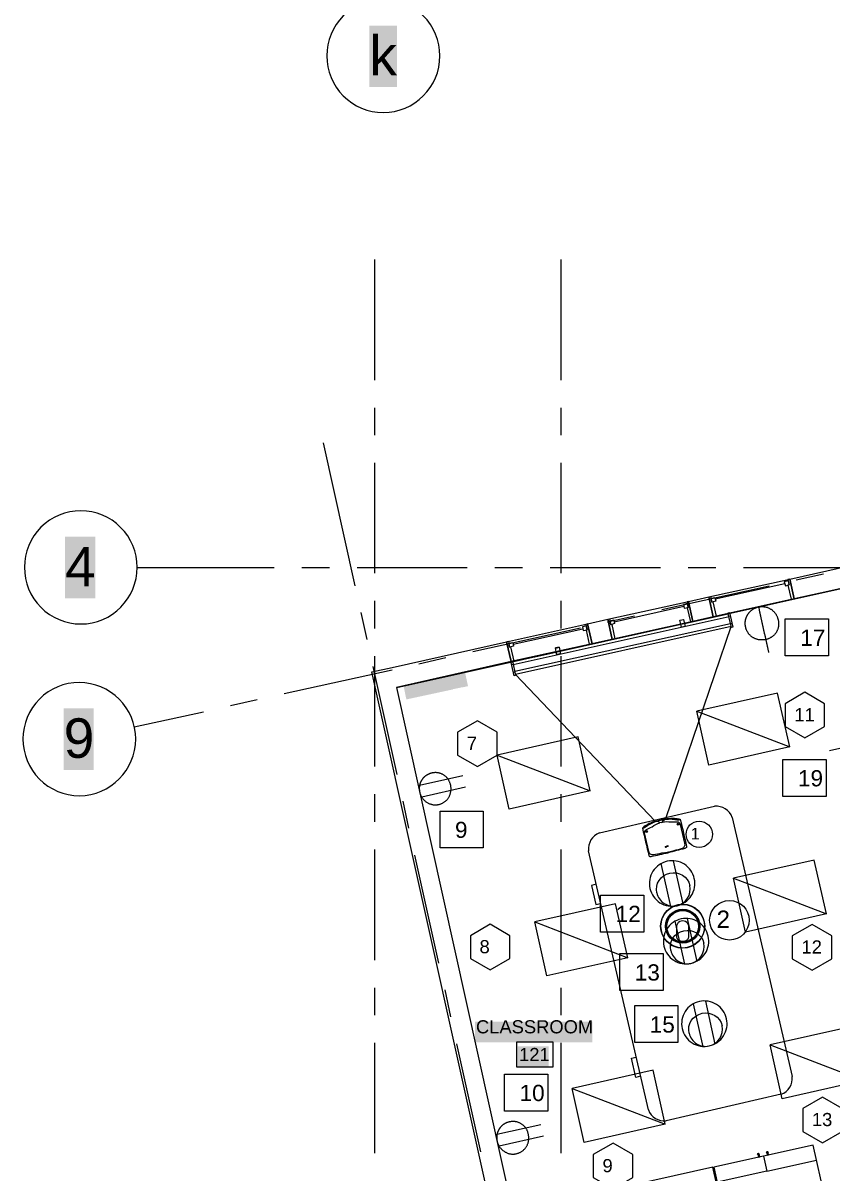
# Model space of a CAD drawing. Header units: inches. Extents: x 0.9 to 36.3, y 0.7 to 23.3.
# Drawn here: x 13.55 to 17.21, y 9.7 to 14.9 of the extents above; entities that cross this region are included whole.
import ezdxf

# ---------------------------------------------------------------- set-up
doc = ezdxf.new("R2010")
doc.units = ezdxf.units.IN
doc.layers.get('0').update_dxf_attribs({"color": 1})
for name, color, linetype, lineweight, true_color in [('Blocks', 7, 'Continuous', 5, 0x9a9c7f), ('Boarder for name', 7, 'Continuous', 5, 0x777777), ('Lights', 7, 'Continuous', 15, 0xff0a0a), ('Numbering Lights', 1, 'Continuous', 15, 0xff0000), ('Numbering Projectors', 7, 'Continuous', 0, 0x9a9c7f), ('PDF_Geometry', 7, 'Continuous', 9, 0x777777), ('SOLAR PANEL', 7, 'Continuous', 15, 0x2c31a6)]:
    doc.layers.add(name, color=color, linetype=linetype, lineweight=lineweight, true_color=true_color)
for name, color, linetype, lineweight in [('CCTV', 38, 'Continuous', 0), ('Numbering CCTV', 38, 'Continuous', 0), ('Numbering receptecles', 170, 'Continuous', 15), ('Receptacles', 170, 'Continuous', 15)]:
    doc.layers.add(name, color=color, linetype=linetype, lineweight=lineweight)
doc.layers.add('PDF_Solid Fills', color=7, linetype='Continuous', true_color=0xffffff)
doc.layers.add('PDF_Text', color=7, linetype='Continuous')
doc.styles.add('PDF Arial', font='arial.ttf')
doc.styles.get("Standard").update_dxf_attribs({"font": 'arial.ttf'})

# ---------------------------------------------------------------- blocks, each defined once
blk = doc.blocks.new('Desk - 30 x 60 in.')
at = {"linetype": 'Continuous'}
for p, q in [((-26.999995, 0), (26.999995, 0)), ((-29.999995, -27), (-29.999995, -3)), ((29.999995, -3), (29.999995, -27)), ((26.999995, -30), (-26.999995, -30)), ((-20.000005, -30), (-20.000005, -31)), ((-16.000005, -31), (-16.000005, -30)), ((15.999995, -31), (15.999995, -30)), ((19.999995, -30), (19.999995, -31)), ((-20.000005, -31), (-16.000005, -31)), ((19.999995, -31), (15.999995, -31))]:
    blk.add_line(p, q, dxfattribs=at)
for centre, start, end in [((-26.499995, -3.5), 98.1301, 171.8699), ((26.499995, -3.5), 8.130102, 81.8699), ((-26.499995, -26.5), 188.1301, 261.8699), ((26.499995, -26.5), 278.1301, 351.8699)]:
    blk.add_arc(centre, 3.535534, start, end, dxfattribs=at)
blk = doc.blocks.new('Epson 5040ub_top_cad-block.com')
at = {"color": 0}
for points in [[(-74, -5), (-74, 0), (0, 0)], [(74, -5), (74, 0), (0, 0)], [(-231, -53), (-238, -47)], [(-220, -49), (-228, -43)], [(-208, -45), (-216, -38)], [(-199, -41), (-206, -35)], [(-188, -37), (-195, -31)], [(-177, -32), (-183, -28)], [(-168, -29), (-173, -25)], [(-157, -25), (-160, -22)], [(-148, -22), (-149, -20)], [(-138, -19), (-139, -19)], [(138, -19), (139, -19)], [(148, -22), (149, -20)], [(157, -25), (160, -22)], [(168, -29), (173, -25)], [(177, -32), (183, -28)], [(188, -37), (195, -31)], [(199, -41), (206, -35)], [(208, -45), (216, -38)], [(220, -49), (228, -43)], [(231, -53), (238, -47)], [(-49, -438), (49, -438)], [(-19, -359), (0, -359)], [(-19, -371), (0, -371)], [(19, -359), (0, -359)], [(19, -371), (0, -371)]]:
    blk.add_lwpolyline(points, dxfattribs=at)
for points in [[(0, -37), (-17, -37, -0.354906), (-24, -31, -0.016056), (-26, -22, 0.285232), (-31, -15, 0.084022), (-44, -13, -0.143766), (-49, -12, -0.072792), (-52, -10), (-60, -10, 0.320532), (-66, -5, 0.048215), (-97, -5, 0.096612), (-254, -49, 0.263617), (-258, -55, 0.012885), (-258, -427, -0.781265)], [(-60, -10), (-106, -13, 0.045223), (-106, -13, 0.07056), (-174, -31, -0.006437), (-228, -53, -0.072856), (-243, -56, -0.70445), (-246, -49, -0.081569), (-240, -45, -0.0531), (-170, -21, -0.048177), (-106, -13, -6.183682)], [(-247, -53, -0.112665), (-246, -52, -0.081569), (-240, -48, -0.0531), (-170, -24, -0.02751), (-134, -18, -0.02751)], [(-49, -438), (-87, -438, -0.020934), (-200, -434, -0.427836), (-246, -377), (-246, -121, -0.367703), (-212, -81, 0.026801), (-130, -63, 0.03082), (-130, -63, -0.081077), (-17, -37, -8.970593)], [(0, -37), (17, -37, 0.354906), (24, -31, 0.016056), (26, -22, -0.285232), (31, -15, -0.084022), (44, -13, 0.143766), (49, -12, 0.072792), (52, -10), (60, -10, -0.320532), (66, -5, -0.048215), (97, -5, -0.096612), (254, -49, -0.263617), (258, -55, -0.012885), (258, -427, 0.781265)], [(49, -438), (87, -438, 0.020934), (200, -434, 0.427836), (246, -377), (246, -121, 0.367703), (212, -81, -0.026801), (130, -63, -0.03082), (130, -63, 0.081077), (17, -37, 8.970593)], [(60, -10), (106, -13, -0.045223), (106, -13, -0.07056), (174, -31, 0.006437), (228, -53, 0.072856), (243, -56, 0.70445), (246, -49, 0.081569), (240, -45, 0.0531), (170, -21, 0.048177), (106, -13, 6.183682)], [(247, -53, 0.112665), (246, -52, 0.081569), (240, -48, 0.0531), (170, -24, 0.02751), (134, -18, 0.02751)], [(-258, -427, 0.30611), (-247, -442, 0.079705), (-230, -446, 0.003039), (0, -450, 73.76926)], [(258, -427, -0.30611), (247, -442, -0.079705), (230, -446, -0.003039), (0, -450, -73.76926)]]:
    blk.add_lwpolyline(points, format="xyb", dxfattribs=at)
for centre, radius in [((-217, -109), 13.3), ((-217, -109), 7.38), ((217, -109), 13.3), ((217, -109), 7.38)]:
    blk.add_circle(centre, radius, dxfattribs=at)
for centre, radius, start, end in [((0, -859), 851, 86.5169, 93.4831), ((-14, -365), 7.59, 127.7395, 232.2605), ((14, -365), 7.59, 307.7395, 52.2605)]:
    blk.add_arc(centre, radius, start, end, dxfattribs=at)
blk = doc.blocks.new('HD60-TOP')
at = {"lineweight": 0}
for p, q in [((-1.29, 2.24), (-1.29, 2.23)), ((2.58, 0), (2.57, 0)), ((-1.29, -2.24), (-1.29, -2.23))]:
    blk.add_line(p, q, dxfattribs=at)
at = {"lineweight": 0, "flags": 128}
for points in [[(-1.24, 2.27), (-1.23, 2.26, 0.011482), (-1.34, 2.2), (-1.34, 2.21, -0.005759)], [(0.67, 0), (0.67, -1.3, -0.281624), (0.46, -1.65, -0.240543), (-0.46, -1.65, -0.281624), (-0.67, -1.3), (-0.67, 0, -1.000121)], [(2.58, -0.06), (2.57, -0.06, 0.011482), (2.57, 0.06), (2.58, 0.06, -0.005759)], [(-1.34, -2.21), (-1.34, -2.2, 0.011482), (-1.23, -2.26), (-1.24, -2.27, -0.005759)]]:
    blk.add_lwpolyline(points, format="xyb", close=True, dxfattribs=at)
at = {"lineweight": 0}
for radius in [2.57, 2.54, 1.99, 1.97]:
    blk.add_circle((0, 0), radius, dxfattribs=at)
blk.add_circle((0, 0), 1.84)

msp = doc.modelspace()

# ---------------------------------------------------------------- hatches: boundary and pattern name
at = {"layer": 'SOLAR PANEL', "ltscale": 6, "transparency": 33554559}
h = msp.add_hatch(color=256, dxfattribs=at)
h.dxf.hatch_style = 1
h.set_gradient(color1=(153, 27, 30), color2=(0, 0, 0), tint=1)
h.paths.add_polyline_path([(15.3248, 11.9157), (15.2748, 11.9046), (15.2875, 11.8433), (15.4991, 11.8888), (15.4989, 11.8898), (15.5418, 11.8986), (15.542, 11.898), (15.5665, 11.9033), (15.5529, 11.9664)])

# ---------------------------------------------------------------- linework, layer by layer
at = {"layer": 'Blocks', "linetype": 'ByBlock'}
for p, q in [((16.546, 12.1871), (16.7442, 12.2311)), ((16.7475, 12.2166), (15.7712, 11.9996)), ((15.7777, 11.9704), (16.7539, 12.1874)), ((16.7572, 12.1728), (15.7809, 11.9559)), ((15.9824, 12.0618), (16.5295, 12.1834)), ((16.5424, 12.2034), (16.5259, 12.1997)), ((16.5292, 12.1849), (16.5457, 12.1885)), ((16.549, 12.1739), (16.5325, 12.1703)), ((16.7536, 12.2199), (16.747, 12.2185)), ((16.761, 12.1869), (16.7544, 12.1855)), ((15.9784, 12.0798), (15.9619, 12.0761)), ((15.9787, 12.0781), (15.9623, 12.0744)), ((15.9849, 12.0503), (15.9684, 12.0467)), ((15.9853, 12.0487), (15.9688, 12.045)), ((15.7708, 12.0015), (15.7642, 12.0001)), ((15.7715, 11.9671), (15.7781, 11.9685)), ((16.9033, 9.7783), (16.9185, 9.71)), ((16.9185, 9.71), (17.1437, 9.7599)), ((16.9185, 9.71), (16.6932, 9.66))]:
    msp.add_line(p, q, dxfattribs=at)
at = {"layer": 'Blocks', "linetype": 'ByBlock', "ltscale": 0.001}
for p, q in [((16.4615, 11.3041), (16.7572, 12.1728)), ((16.4127, 11.2927), (15.7809, 11.9559))]:
    msp.add_line(p, q, dxfattribs=at)
at = {"layer": 'Blocks', "linetype": 'ByBlock'}
for points in [[(16.7434, 12.235), (16.75, 12.2364), (16.7646, 12.1705), (16.758, 12.169), (16.7442, 12.2311)], [(15.7605, 12.0165), (15.7671, 12.018), (15.7818, 11.9521), (15.7752, 11.9506)], [(17.1287, 9.8278), (16.6782, 9.7278), (16.7304, 9.4925), (17.1809, 9.5925)], [(16.6742, 9.7272), (16.2237, 9.6272), (16.2759, 9.392), (16.7264, 9.4919)]]:
    msp.add_lwpolyline(points, close=True, dxfattribs=at)
for points in [[(16.5328, 12.1689), (16.5295, 12.1834), (16.5256, 12.2014), (16.542, 12.205), (16.5493, 12.1725)], [(15.768, 12.0142), (15.9659, 12.0582), (15.9619, 12.0761), (15.9784, 12.0798), (15.9853, 12.0487), (15.9688, 12.045), (15.9659, 12.0582)], [(16.8778, 9.7844), (16.8804, 9.7727), (16.8864, 9.774), (16.8838, 9.7857)], [(16.9179, 9.7933), (16.9205, 9.7816), (16.9265, 9.7829), (16.9239, 9.7946)]]:
    msp.add_lwpolyline(points, dxfattribs=at)
for centre in [(16.8804, 9.7869), (16.9205, 9.7957)]:
    msp.add_circle(centre, 0.00359, dxfattribs=at)
at = {"layer": 'Boarder for name', "linetype": 'ByBlock'}
msp.add_lwpolyline([(15.787, 10.294), (15.9503, 10.294), (15.9503, 10.1806), (15.787, 10.1806)], close=True, dxfattribs=at)
at = {"layer": 'Lights', "linetype": 'ByBlock'}
for points in [[(17.022, 11.6284), (16.6562, 11.5461), (16.6013, 11.79), (17.022, 11.6284), (16.9671, 11.8723), (16.6013, 11.79)], [(16.1191, 11.4298), (15.7533, 11.3474), (15.6984, 11.5913), (16.1191, 11.4298), (16.0642, 11.6737), (15.6984, 11.5913)], [(17.1882, 10.8731), (16.8224, 10.7907), (16.7675, 11.0346), (17.1882, 10.8731), (17.1333, 11.117), (16.7675, 11.0346)], [(16.289, 10.6752), (15.9231, 10.5929), (15.8682, 10.8368), (16.289, 10.6752), (16.2341, 10.9191), (15.8682, 10.8368)], [(17.3541, 10.1191), (16.9882, 10.0367), (16.9334, 10.2806), (17.3541, 10.1191), (17.2992, 10.363), (16.9334, 10.2806)], [(16.4585, 9.9221), (16.0926, 9.8397), (16.0377, 10.0836), (16.4585, 9.9221), (16.4036, 10.1659), (16.0377, 10.0836)]]:
    msp.add_lwpolyline(points, dxfattribs=at)
at = {"layer": 'Numbering CCTV', "linetype": 'ByBlock', "ltscale": 0.001}
msp.add_circle((16.7492, 10.8445), 0.0895, dxfattribs=at)
at = {"layer": 'Numbering Lights', "linetype": 'ByBlock', "ltscale": 0.001}
for points in [[(17.0907, 11.8756), (17.0013, 11.8239), (17.0013, 11.7207), (17.0907, 11.6691), (17.1801, 11.7207), (17.1801, 11.8239)], [(15.609, 11.7462), (15.5196, 11.6946), (15.5196, 11.5913), (15.609, 11.5397), (15.6984, 11.5913), (15.6984, 11.6946)], [(15.6664, 10.8263), (15.577, 10.7747), (15.577, 10.6714), (15.6664, 10.6198), (15.7558, 10.6714), (15.7558, 10.7747)], [(17.1232, 10.8251), (17.0338, 10.7735), (17.0338, 10.6703), (17.1232, 10.6186), (17.2126, 10.6703), (17.2126, 10.7735)], [(17.1702, 10.0444), (17.0808, 9.9928), (17.0808, 9.8896), (17.1702, 9.8379), (17.2596, 9.8896), (17.2596, 9.9928)], [(16.2227, 9.836), (16.1333, 9.7844), (16.1333, 9.6811), (16.2227, 9.6295), (16.3121, 9.6811), (16.3121, 9.7844)]]:
    msp.add_lwpolyline(points, close=True, dxfattribs=at)
at = {"layer": 'Numbering Projectors', "linetype": 'ByBlock', "ltscale": 0.001}
msp.add_circle((16.6129, 11.2332), 0.0597, dxfattribs=at)
at = {"layer": 'Numbering receptecles', "linetype": 'ByBlock', "ltscale": 0.001}
for points in [[(17.0016, 12.2076), (17.1976, 12.2076), (17.1976, 12.0404), (17.0016, 12.0404)], [(16.9913, 11.5723), (17.1873, 11.5723), (17.1873, 11.405), (16.9913, 11.405)], [(15.4405, 11.3381), (15.6345, 11.3381), (15.6345, 11.1725), (15.4405, 11.1725)], [(16.1665, 10.9587), (16.3625, 10.9587), (16.3625, 10.7914), (16.1665, 10.7914)], [(16.253, 10.694), (16.449, 10.694), (16.449, 10.5268), (16.253, 10.5268)], [(16.3206, 10.4584), (16.5166, 10.4584), (16.5166, 10.2912), (16.3206, 10.2912)], [(15.7316, 10.1488), (15.9276, 10.1488), (15.9276, 9.9815), (15.7316, 9.9815)]]:
    msp.add_lwpolyline(points, close=True, dxfattribs=at)
at = {"layer": 'PDF_Geometry', "linetype": 'ByBlock'}
for points in [[(15.1827, 15.0094, 0.416667), (14.9277, 14.7544, 0.415306), (15.1827, 14.4977, 0.413961), (15.4394, 14.7544, 0.415306)], [(13.8144, 12.6962, 0.416667), (13.5594, 12.4412, 0.415306), (13.8144, 12.1845, 0.412859), (14.0694, 12.4412, 0.414218)], [(13.8078, 11.9195, 0.416667), (13.5528, 11.6645, 0.415306), (13.8078, 11.4079, 0.412859), (14.0628, 11.6645, 0.414218)]]:
    msp.add_lwpolyline(points, format="xyb", close=True, dxfattribs=at)
for points in [[(15.1444, 13.2878), (15.1444, 13.8328)], [(15.9877, 13.2878), (15.9877, 13.8328)], [(15.1444, 13.0378), (15.1444, 13.1628)], [(15.9877, 13.0378), (15.9877, 13.1628)], [(15.0561, 12.3578), (14.9127, 13.0045)], [(15.1444, 12.4145), (15.1444, 12.9128)], [(15.9877, 12.4145), (15.9877, 12.9128)], [(14.0694, 12.4395), (14.6894, 12.4395)], [(14.8144, 12.4395), (14.9394, 12.4395)], [(15.0644, 12.4395), (15.5627, 12.4395)], [(15.6877, 12.4395), (15.8127, 12.4395)], [(15.9377, 12.4395), (16.4377, 12.4395)], [(16.5627, 12.4395), (16.6877, 12.4395)], [(16.8126, 12.4395), (17.3126, 12.4395)], [(17.8143, 9.6579), (17.7993, 9.7263), (17.7976, 9.7296), (17.8343, 9.7379), (17.2543, 12.3462), (17.291, 12.3528), (17.0426, 12.2978), (17.0226, 12.3878), (17.2976, 12.4495), (17.7243, 12.4495), (19.4592, 12.4495), (20.2658, 12.4495), (20.3308, 12.4495)], [(17.0226, 12.3878), (17.0143, 12.3862), (17.0193, 12.3612), (17.0143, 12.3595), (17.0293, 12.2962), (17.0426, 12.2978)], [(17.051, 12.3845), (17.1743, 12.4112)], [(17.2543, 12.3445), (15.2444, 11.8978), (17.2543, 12.3445)], [(16.1077, 12.0912), (17.2026, 12.3345)], [(16.4427, 12.2495), (16.9293, 12.3578)], [(16.9993, 12.3662), (16.6843, 12.2962)], [(15.1444, 12.1645), (15.1444, 12.2895)], [(15.9877, 12.1645), (15.9877, 12.2895)], [(16.5643, 12.2862), (16.5577, 12.2845), (16.5627, 12.2595), (16.5577, 12.2578), (16.5727, 12.1945), (16.5843, 12.1962)], [(16.656, 12.3078), (16.6643, 12.3095), (16.6693, 12.2828), (16.6743, 12.2845), (16.6893, 12.2195), (16.676, 12.2162)], [(15.1094, 12.1145), (15.0827, 12.2362)], [(16.2277, 12.1945), (16.5427, 12.2645)], [(16.1077, 12.1845), (16.0993, 12.1828), (16.106, 12.1578), (16.101, 12.1562), (16.1143, 12.0928), (16.1277, 12.0945)], [(16.1977, 12.1945), (16.3193, 12.2212)], [(16.1993, 12.2062), (16.206, 12.2078), (16.2127, 12.1812), (16.2177, 12.1828), (16.231, 12.1178), (16.2193, 12.1145)], [(15.5877, 12.0595), (16.076, 12.1678)], [(15.771, 12.0928), (16.086, 12.1628)], [(15.741, 12.1045), (15.7494, 12.1062), (15.7544, 12.0795), (15.7594, 12.0812), (15.7744, 12.0162), (15.761, 12.0145)], [(15.1444, 11.5395), (15.1444, 12.0395)], [(15.3444, 12.0045), (15.466, 12.0328)], [(15.9877, 11.5395), (15.9877, 12.0395)], [(14.7344, 11.8695), (15.2227, 11.9778)], [(15.246, 11.5045), (15.1377, 11.9928)], [(14.4911, 11.8162), (14.6127, 11.8429)], [(14.0561, 11.7195), (14.3694, 11.7879)], [(15.1444, 11.2895), (15.1444, 11.4145)], [(15.9877, 11.2895), (15.9877, 11.4145)], [(15.2994, 11.2612), (15.2727, 11.3829)], [(15.1444, 10.6646), (15.1444, 11.1645)], [(15.4344, 10.6512), (15.326, 11.1395)], [(15.9877, 10.6646), (15.9877, 11.1645)], [(15.1444, 10.4146), (15.1444, 10.5396)], [(15.4894, 10.4079), (15.4627, 10.5296)], [(15.9877, 10.4146), (15.9877, 10.5396)], [(15.1444, 9.7913), (15.1444, 10.2896)], [(15.6244, 9.7979), (15.516, 10.2862)], [(15.9877, 9.7913), (15.9877, 10.2896)]]:
    msp.add_lwpolyline(points, dxfattribs=at)
for points in [[(16.676, 12.2162), (16.656, 12.3078), (17.0226, 12.3878), (17.0426, 12.2978)], [(16.9976, 12.3745), (17.0026, 12.3578), (17.0193, 12.3612), (17.016, 12.3795)], [(16.2193, 12.1145), (16.1993, 12.2062), (16.5643, 12.2862), (16.5843, 12.1962)], [(16.541, 12.2728), (16.5443, 12.2562), (16.5627, 12.2595), (16.5593, 12.2778)], [(16.676, 12.2162), (16.5843, 12.1962), (16.5643, 12.2862), (16.656, 12.3078)], [(16.6827, 12.3045), (16.6877, 12.2878), (16.6693, 12.2828), (16.666, 12.3012)], [(16.3001, 12.1324), (16.7312, 12.2283)], [(15.761, 12.0145), (15.741, 12.1045), (16.1077, 12.1845), (16.1277, 12.0945)], [(16.0843, 12.1712), (16.0877, 12.1545), (16.106, 12.1578), (16.101, 12.1762)], [(16.2193, 12.1145), (16.1277, 12.0945), (16.1077, 12.1845), (16.1993, 12.2062)], [(16.226, 12.2028), (16.2293, 12.1862), (16.2127, 12.1812), (16.2077, 12.1995)], [(15.8689, 12.0366), (16.3001, 12.1324)], [(17.4326, 9.6446), (17.4476, 9.5763), (16.0527, 9.2663), (15.8377, 9.218), (15.8627, 9.103), (15.8377, 9.0963), (15.7727, 9.083), (15.1311, 11.9678), (15.2227, 11.9878), (15.741, 12.1045), (15.761, 12.0145), (15.2427, 11.8978), (15.821, 9.2913), (17.4326, 9.6479)], [(15.7694, 12.1012), (15.7727, 12.0845), (15.7544, 12.0795), (15.751, 12.0978)]]:
    msp.add_lwpolyline(points, close=True, dxfattribs=at)
at = {"layer": 'PDF_Solid Fills', "linetype": 'ByBlock', "transparency": 33554559}
for points in [[(15.1194, 14.6127), (15.2444, 14.6127), (15.1194, 14.8911), (15.2444, 14.8911)], [(13.7428, 12.3012), (13.8794, 12.3012), (13.7428, 12.5795), (13.8794, 12.5795)], [(13.7361, 11.5245), (13.8728, 11.5245), (13.7361, 11.8029), (13.8728, 11.8029)], [(15.5988, 10.2927), (16.1288, 10.2927), (15.5988, 10.386), (16.1288, 10.386)], [(15.7909, 10.1806), (15.9309, 10.1806), (15.7909, 10.274), (15.9309, 10.274)]]:
    msp.add_solid(points, dxfattribs=at)
at = {"layer": 'Receptacles', "linetype": 'ByBlock'}
for points in [[(17.2025, 11.6118), (17.4026, 11.6569)], [(15.5436, 11.498), (15.3471, 11.4538)], [(15.5553, 11.446), (15.3572, 11.4014)], [(16.4841, 10.9064), (16.4409, 11.1007)], [(16.5396, 10.9187), (16.4965, 11.1131)], [(16.5471, 10.6457), (16.504, 10.8401)], [(16.6026, 10.658), (16.5595, 10.8524)], [(16.6299, 10.2722), (16.5867, 10.4666)], [(16.6854, 10.2845), (16.6423, 10.4789)], [(15.8959, 9.9199), (15.6974, 9.8752)], [(15.9077, 9.8673), (15.7076, 9.8222)]]:
    msp.add_lwpolyline(points, dxfattribs=at)
for points in [[(16.4678, 11.1112, 0.414894), (16.3897, 10.9885, 0.414894), (16.5123, 10.9104, 0.414894), (16.5904, 11.0331, 0.414894)], [(16.5308, 10.8505, 0.414894), (16.4527, 10.7278, 0.414894), (16.5753, 10.6497, 0.414894), (16.6535, 10.7724, 0.414894)], [(16.6135, 10.477, 0.414894), (16.5354, 10.3544, 0.414894), (16.6581, 10.2762, 0.414894), (16.7362, 10.3989, 0.414894)]]:
    msp.add_lwpolyline(points, format="xyb", close=True, dxfattribs=at)
for points in [[(16.421, 10.9686, 0.417898), (16.5123, 10.9104, 0.407143), (16.5705, 11.0017)], [(16.484, 10.7079, 0.417898), (16.5753, 10.6497, 0.407143), (16.6335, 10.7411)], [(16.5667, 10.3344, 0.417898), (16.6581, 10.2762, 0.407143), (16.7163, 10.3676)]]:
    msp.add_lwpolyline(points, format="xyb", dxfattribs=at)
for points, weights, knots in [([(16.8808, 12.2615), (16.9223, 12.2707), (16.9608, 12.2444), (16.97, 12.2029), (16.9792, 12.1614), (16.955, 12.1234), (16.9135, 12.1141), (16.872, 12.1049), (16.8319, 12.1287), (16.8227, 12.1702), (16.8181, 12.1903), (16.8216, 12.2106), (16.8327, 12.2279), (16.8438, 12.2453), (16.8607, 12.2571), (16.8808, 12.2615), (16.896, 12.193), (16.9112, 12.1245), (16.9264, 12.056)], [1, 1, 1, 1, 1, 1, 1, 1, 1, 1, 0.948717948716, 0.948717948716, 1, 0.948717948716, 0.948717948716, 1, 1, 1, 1], [0, 0, 0, 0, 1, 1, 1, 2, 2, 2, 3, 3, 3, 3.789582, 3.789582, 3.789582, 4.579164, 4.579164, 4.579164, 5.579164, 5.579164, 5.579164, 5.579164]), ([(15.3477, 11.4245), (15.3434, 11.4433), (15.3466, 11.4624), (15.3569, 11.4787), (15.3673, 11.4951), (15.3831, 11.5062), (15.402, 11.5103), (15.4421, 11.5193), (15.4788, 11.4961), (15.4878, 11.456), (15.4969, 11.416), (15.474, 11.3772), (15.434, 11.3682), (15.396, 11.3596), (15.3567, 11.3845), (15.3477, 11.4245)], [1, 0.948448710105, 0.948448710105, 1, 0.948448710105, 0.948448710105, 1, 1, 1, 1, 1, 1, 1, 1, 1, 1], [0, 0, 0, 0, 0.79168, 0.79168, 0.79168, 1.583359, 1.583359, 1.583359, 2.583359, 2.583359, 2.583359, 3.583359, 3.583359, 3.583359, 4.583359, 4.583359, 4.583359, 4.583359]), ([(15.698, 9.8456), (15.6936, 9.8646), (15.6969, 9.8839), (15.7073, 9.9004), (15.7178, 9.9169), (15.7338, 9.9281), (15.7529, 9.9323), (15.7933, 9.9414), (15.8305, 9.9179), (15.8396, 9.8774), (15.8487, 9.837), (15.8256, 9.7978), (15.7852, 9.7887), (15.7468, 9.7801), (15.7071, 9.8052), (15.698, 9.8456)], [1, 0.948448710105, 0.948448710105, 1, 0.948448710105, 0.948448710105, 1, 1, 1, 1, 1, 1, 1, 1, 1, 1], [0, 0, 0, 0, 0.79168, 0.79168, 0.79168, 1.583359, 1.583359, 1.583359, 2.583359, 2.583359, 2.583359, 3.583359, 3.583359, 3.583359, 4.583359, 4.583359, 4.583359, 4.583359])]:
    msp.add_rational_spline(points, weights, degree=3, knots=knots, dxfattribs=at)
for points in [[(16.421, 10.9686), (16.412, 11.0091), (16.4369, 11.0483), (16.4796, 11.0578)], [(16.4796, 11.0578), (16.5202, 11.0668), (16.5615, 11.0423), (16.5705, 11.0017)], [(16.484, 10.7079), (16.475, 10.7485), (16.4999, 10.7876), (16.5426, 10.7971)], [(16.5426, 10.7971), (16.5832, 10.8061), (16.6245, 10.7816), (16.6335, 10.7411)], [(16.5667, 10.3344), (16.5577, 10.375), (16.5827, 10.4141), (16.6254, 10.4236)], [(16.6254, 10.4236), (16.666, 10.4326), (16.7073, 10.4082), (16.7163, 10.3676)]]:
    msp.add_open_spline(points, degree=3, dxfattribs=at)

# ---------------------------------------------------------------- block references
at = {"layer": 'Blocks', "linetype": 'ByBlock'}
for name, p, xscale, yscale, zscale, rotation in [('Desk - 30 x 60 in.', (16.8981, 10.7238), 0.02228400084495367, 0.02228400084495367, 0.02228400084495367, 283.0397335814351), ('Epson 5040ub_top_cad-block.com', (16.4371, 11.2984), 0.0003386368815212313, 0.0003386368815212313, 0.0003386368815212313, 13.1697255550649)]:
    msp.add_blockref(name, p, dxfattribs=dict(at, xscale=xscale, yscale=yscale, zscale=zscale, rotation=rotation))
at = {"layer": 'CCTV', "linetype": 'ByBlock', "xscale": 0.03878571050914428, "yscale": 0.03878571050914428, "zscale": 0.03878571050914428}
msp.add_blockref('HD60-TOP', (16.5378, 10.8175), dxfattribs=at)

# ---------------------------------------------------------------- texts
at = {"layer": 'Numbering CCTV', "linetype": 'ByBlock', "ltscale": 0.001}
msp.add_text('2', height=0.0785, dxfattribs=at).set_placement((16.691, 10.81))
at = {"layer": 'Numbering Lights', "linetype": 'ByBlock', "ltscale": 0.001}
for s, height, p in [('11', 0.05956, (17.0429, 11.7445)), ('7', 0.0596, (15.5611, 11.6152)), ('8', 0.0596, (15.6185, 10.6953)), ('12', 0.05956, (17.0754, 10.6941)), ('13', 0.05956, (17.1224, 9.9134)), ('9', 0.0596, (16.1749, 9.7049))]:
    msp.add_text(s, height=height, dxfattribs=at).set_placement(p)
at = {"layer": 'Numbering Projectors', "linetype": 'ByBlock', "ltscale": 0.001}
msp.add_text('1', height=0.0524, dxfattribs=at).set_placement((16.5741, 11.2101))
at = {"layer": 'Numbering receptecles', "linetype": 'ByBlock', "ltscale": 0.001}
for s, height, p in [('17', 0.0733, (17.0695, 12.0856)), ('19', 0.0733, (17.0591, 11.4502)), ('9', 0.0726, (15.5077, 11.2172)), ('12', 0.0733, (16.2344, 10.8366)), ('13', 0.0733, (16.3208, 10.572)), ('15', 0.0733, (16.3884, 10.3364)), ('10', 0.0733, (15.7994, 10.0268))]:
    msp.add_text(s, height=height, dxfattribs=at).set_placement(p)
at = {"layer": 'PDF_Text', "color": 8, "linetype": 'ByBlock', "true_color": 0x777777, "char_height": 0.1787, "attachment_point": 4, "style": 'PDF Arial'}
for s, insert in [('k', (15.12, 14.7555)), ('4', (13.7433, 12.4439)), ('9', (13.7367, 11.6672))]:
    msp.add_mtext(s, dxfattribs=dict(at, insert=insert))
at = {"layer": 'PDF_Text', "linetype": 'ByBlock', "char_height": 0.05939, "attachment_point": 4, "style": 'PDF Arial'}
for s, insert in [('CLASSROOM', (15.6026, 10.3623)), ('121', (15.7976, 10.2373))]:
    msp.add_mtext(s, dxfattribs=dict(at, insert=insert))

doc.saveas('drawing.dxf')
